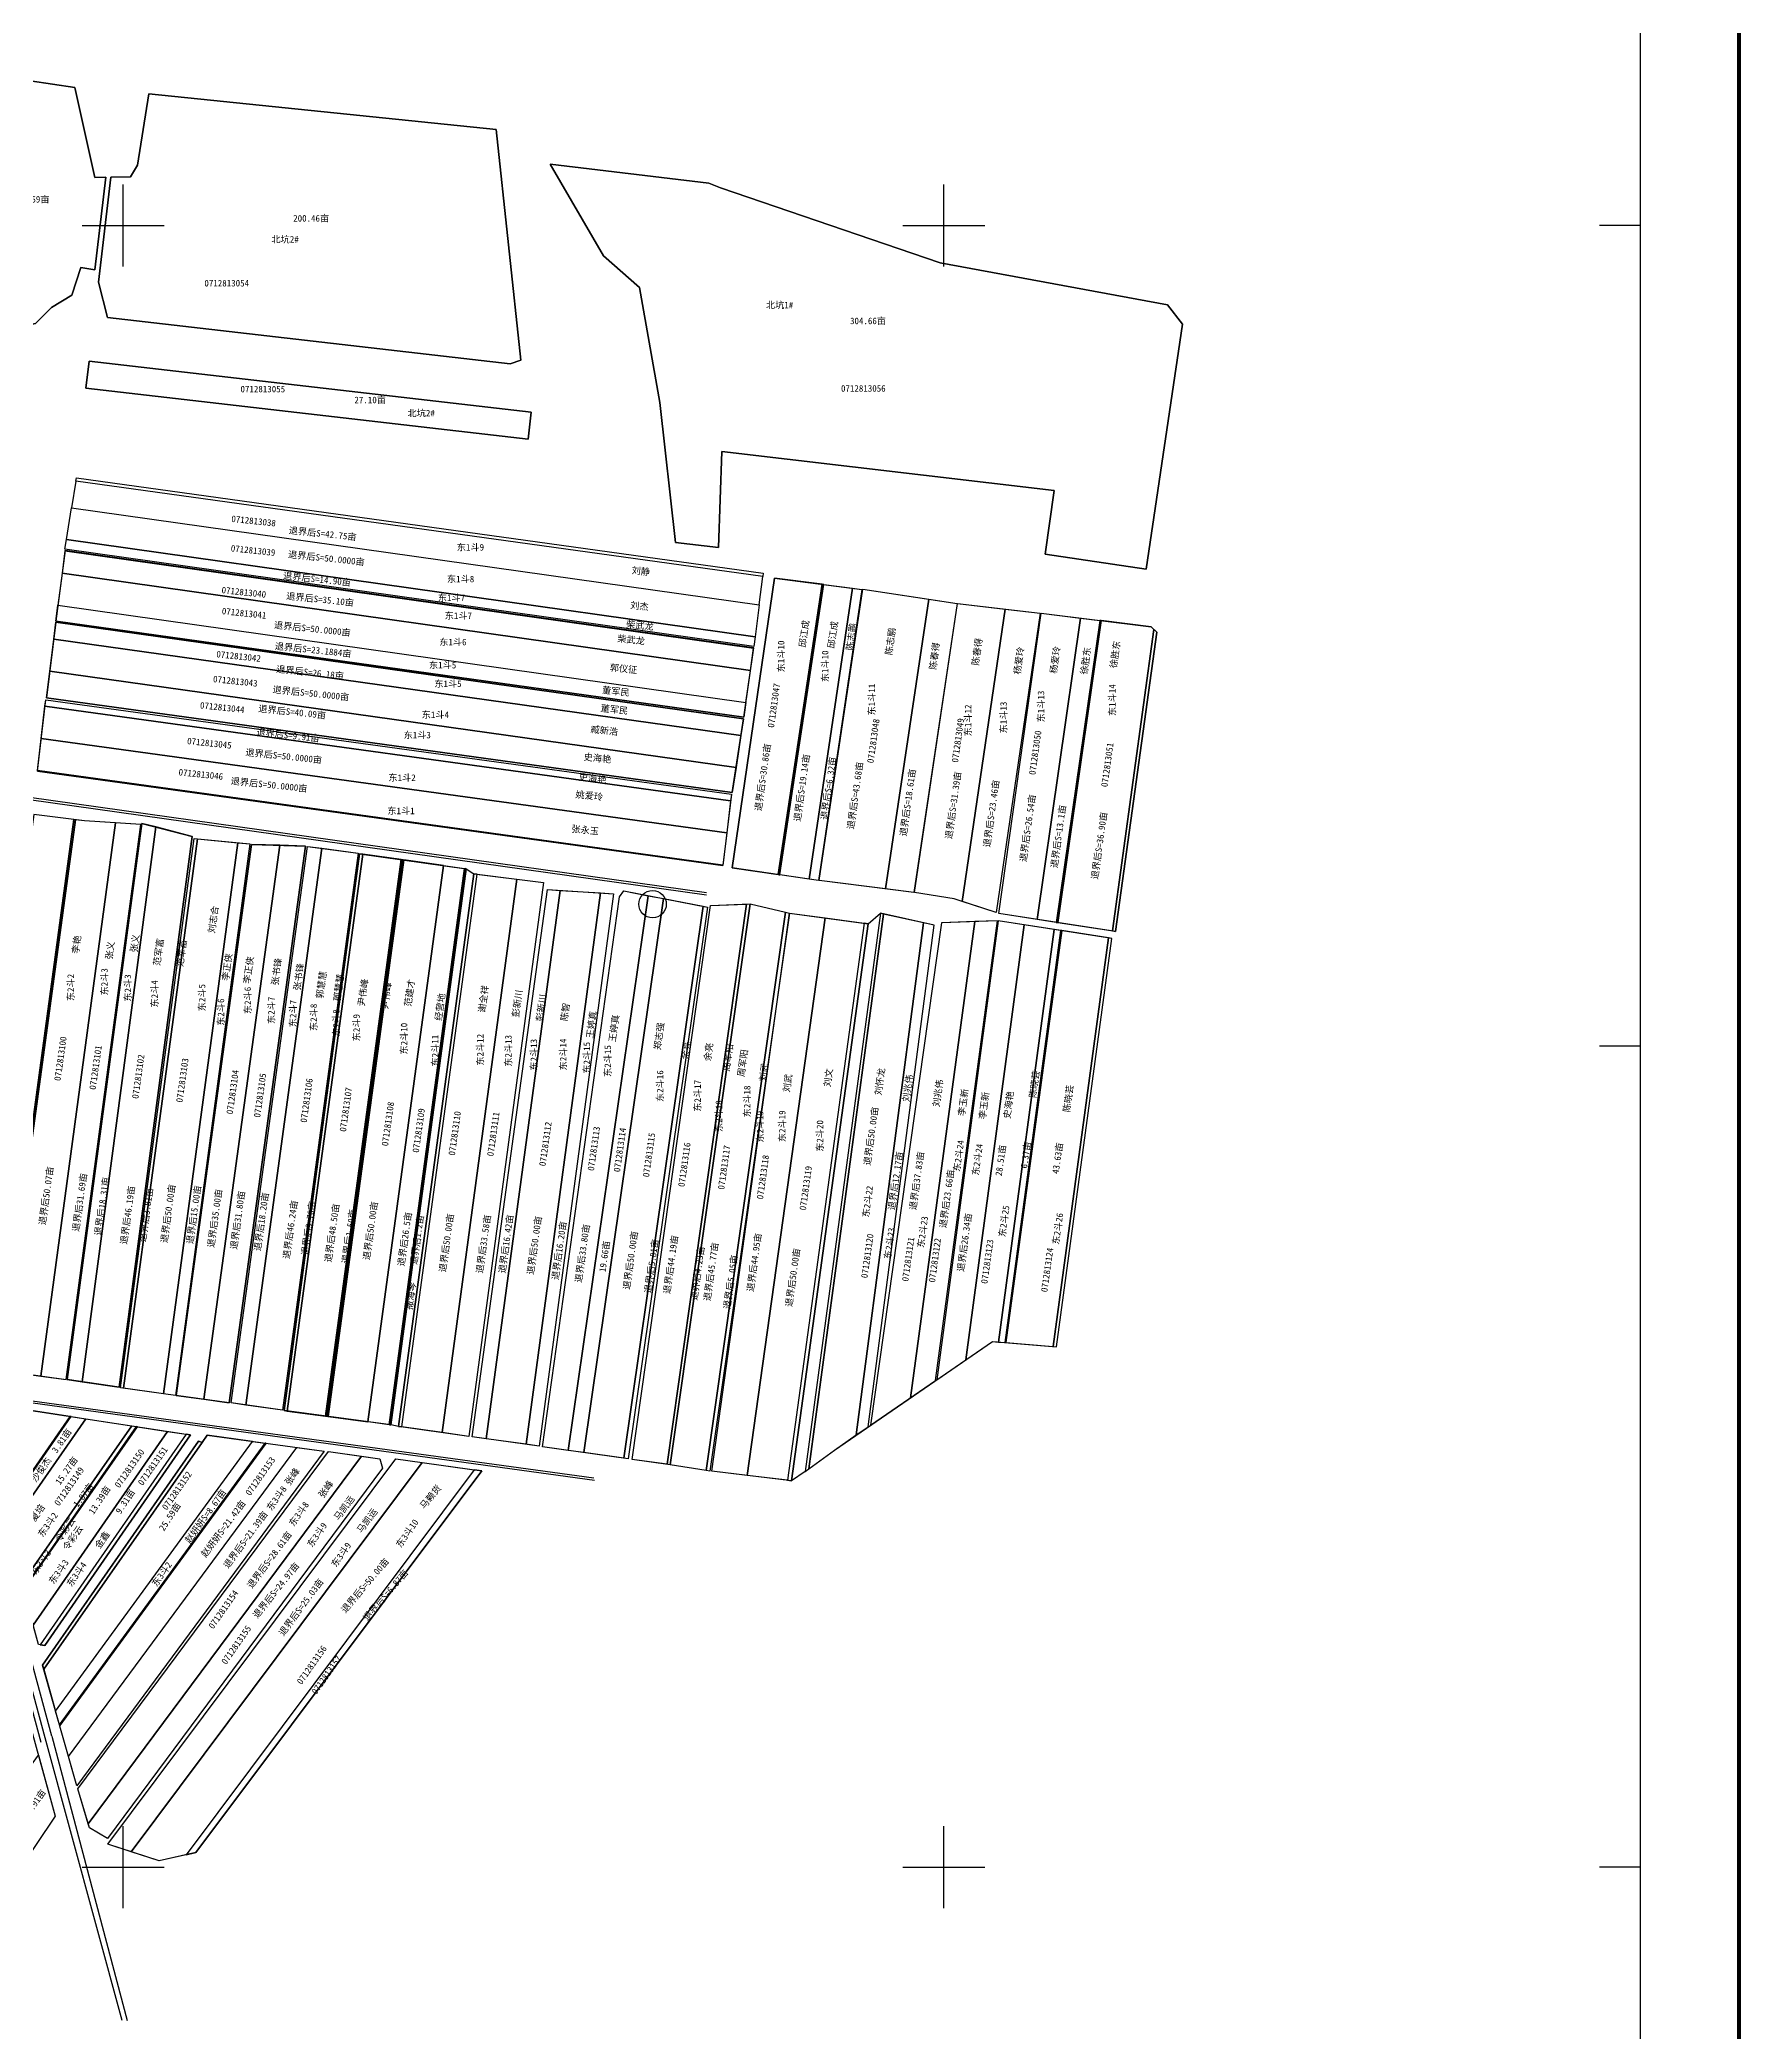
# Model space of a CAD drawing. Extents: x 543653 to 548975, y 4994564 to 5000110.
# Drawn here: x 546898 to 548972, y 4995799 to 4998226 of the extents above; entities that cross this region are included whole.
import ezdxf
from ezdxf.enums import TextEntityAlignment as Align

# ---------------------------------------------------------------- set-up
doc = ezdxf.new("R2010")
doc.units = 0
doc.header["$LTSCALE"] = 10
doc.layers.get('0').update_dxf_attribs({"linetype": 'CONTINUOUS'})
for name, color, linetype in [('2019-4-5', 7, 'CONTINUOUS'), ('2020.3.30画地', 7, 'CONTINUOUS'), ('2021', 7, 'CONTINUOUS'), ('2022年', 5, 'CONTINUOUS'), ('TK', 7, 'CONTINUOUS'), ('出水桩', 2, 'CONTINUOUS'), ('地块名称', 7, 'CONTINUOUS'), ('地物扣减', 3, 'CONTINUOUS'), ('地籍号', 1, 'CONTINUOUS'), ('测地框', 7, 'CONTINUOUS'), ('经营地', 6, 'CONTINUOUS'), ('经营地面积', 5, 'CONTINUOUS'), ('调整后', 1, 'CONTINUOUS'), ('路林渠', 7, 'CONTINUOUS'), ('身份地', 1, 'CONTINUOUS'), ('退界后面积', 1, 'CONTINUOUS'), ('长期合同', 6, 'CONTINUOUS')]:
    doc.layers.add(name, color=color, linetype=linetype)
doc.layers.add('承包户', color=7, linetype='CONTINUOUS', plot=False)
doc.styles.add('宋体', font='')
doc.styles.get('宋体').set_extended_font_data('SimSun')

msp = doc.modelspace()

# ---------------------------------------------------------------- linework, layer by layer
at = {"color": 4, "linetype": 'Continuous', "elevation": 279.7, "flags": 128}
msp.add_lwpolyline([(547768.2, 4997485.2), (546929.1, 4997603.8)], dxfattribs=at)
at = {"linetype": 'Continuous', "elevation": 278.7, "flags": 128}
msp.add_lwpolyline([(547866.6, 4996508.1), (548059.2, 4996640.2), (548137.3, 4996634)], dxfattribs=at)
at = {"layer": '2019-4-5', "color": 3, "linetype": 'Continuous', "flags": 128}
for points in [[(547706.6, 4997170.8), (547712.2, 4997169.7), (547615.5, 4996497.3), (547609.9, 4996498.1)], [(547715.8, 4997171.6), (547759.4, 4997173.3), (547662.7, 4996490.7), (547620.1, 4996496.4)]]:
    msp.add_lwpolyline(points, close=True, dxfattribs=at)
at = {"layer": '2019-4-5', "color": 2, "linetype": 'Continuous', "elevation": 278.8, "flags": 128}
for points in [[(547157.5, 4996518.5), (547173.1, 4996516.4), (546922.5, 4996173.2), (546917.7, 4996190.1)], [(546896.7, 4996136.2), (546917.1, 4996062.1), (546823.4, 4995922.6), (546814.1, 4995927.3), (546805.6, 4995915.3), (546754.5, 4995941.3)]]:
    msp.add_lwpolyline(points, close=True, dxfattribs=at)
at = {"layer": '2019-4-5', "color": 2, "linetype": 'Continuous', "const_width": 0.2, "elevation": 278.8, "flags": 128}
msp.add_lwpolyline([(547174.3, 4996516.2), (547211.8, 4996511), (546933.5, 4996134.6), (546922.9, 4996171.9)], close=True, dxfattribs=at)
at = {"layer": '2020.3.30画地', "color": 1, "linetype": 'Continuous', "flags": 128}
msp.add_lwpolyline([(547090.5, 4997252.8), (547139.6, 4997248), (547049.1, 4996576.6), (547000.3, 4996583.5)], close=True, dxfattribs=at)
at = {"layer": '2020.3.30画地', "color": 3, "linetype": 'Continuous', "flags": 128}
for points in [[(547338.7, 4997227.4), (547291.9, 4997234), (547199.8, 4996555.6), (547246.6, 4996549.3)], [(547340.6, 4997227.2), (547342.1, 4997227), (547250, 4996548.8), (547248.6, 4996549)], [(547975.3, 4997150.4), (547926.6, 4997161.1), (547835.4, 4996485.1), (547866.6, 4996508.1), (547893.3, 4996526.4)], [(547988.1, 4997147.6), (547975.3, 4997150.4), (547893.3, 4996526.4), (547907.8, 4996536.3)], [(548037.6, 4997151.9), (547997, 4997150.4), (547910.6, 4996538.3), (547959.5, 4996571.8)], [(548065.4, 4997152.9), (548037.6, 4997151.9), (547959.5, 4996571.8), (547990, 4996592.7)], [(548097.8, 4997148), (548066.2, 4997152.8), (547991.3, 4996593.6), (548026.8, 4996617.9)], [(548142.6, 4997141), (548097.8, 4997148), (548026.8, 4996617.9), (548059.2, 4996640.2), (548074.7, 4996639)], [(548134.3, 4997142.3), (548097.8, 4997148), (548026.8, 4996617.9), (548059.2, 4996640.2), (548066.4, 4996639.6)], [(548142.6, 4997141), (548134.3, 4997142.3), (548066.4, 4996639.6), (548074.7, 4996639)], [(548200.6, 4997132), (548143.6, 4997140.9), (548075.7, 4996638.9), (548133.3, 4996634.3)], [(547364.4, 4996492.7), (547427.8, 4996483.9), (547076.9, 4996015), (547044, 4996007.5), (547009.7, 4996018.7)]]:
    msp.add_lwpolyline(points, close=True, dxfattribs=at)
for points, elevation in [([(547479.6, 4997203.7), (547512.2, 4997199.5), (547421.2, 4996524.7), (547388.6, 4996529.3)], 279.2), ([(547516.9, 4997190.9), (547532.3, 4997189.9), (547442.2, 4996521.9), (547425.2, 4996524.3)], 279.3), ([(547830.9, 4996481.8), (547866.6, 4996508.1), (547907.8, 4996536.3), (547988.1, 4997147.6), (547922.7, 4997162)], 278.7), ([(547910.6, 4996538.3), (547990, 4996592.7), (548065.4, 4997152.9), (547997, 4997150.4)], 278.2), ([(547991.3, 4996593.6), (548059.2, 4996640.2), (548059.2, 4996640.2), (548137.3, 4996634), (548204.5, 4997131.4), (548066.2, 4997152.8)], 277.6)]:
    msp.add_lwpolyline(points, close=True, dxfattribs=dict(at, elevation=elevation))
for points in [[(548066.2, 4997152.8), (547991.3, 4996593.6)], [(548075.7, 4996638.9), (548143.6, 4997140.9), (548142.6, 4997141), (548074.7, 4996639)]]:
    msp.add_lwpolyline(points, dxfattribs=at)
at = {"layer": '2020.3.30画地', "color": 3, "linetype": 'Continuous', "elevation": 277.6, "flags": 128}
for points in [[(548142.6, 4997141), (548074.7, 4996639)], [(548143.6, 4997140.9), (548075.7, 4996638.9)]]:
    msp.add_lwpolyline(points, dxfattribs=at)
at = {"layer": '2021', "color": 1, "linetype": 'Continuous', "flags": 128}
for points in [[(546906.5, 4997424.6), (546910.5, 4997456.9), (547746.8, 4997339.5), (547742.2, 4997309.2)], [(546905.6, 4997422.2), (547741.1, 4997307), (547740.2, 4997299.2), (546904.7, 4997414.5)], [(546954.6, 4996546), (547010.5, 4996537.5), (546876.6, 4996345.3), (546859.1, 4996409)]]:
    msp.add_lwpolyline(points, close=True, dxfattribs=at)
at = {"layer": '2022年', "color": 4, "linetype": 'Continuous', "flags": 128}
for points in [[(546929.1, 4997603.8), (546925.6, 4997576.4), (547764.3, 4997457.8), (547768.2, 4997485.2)], [(546929, 4997605.7), (546930.9, 4997617.3), (547770.1, 4997498.7), (547768.6, 4997487.2)], [(546900.2, 4997375.2), (547735.4, 4997260), (547730.6, 4997220.7), (546895.7, 4997335.9)]]:
    msp.add_lwpolyline(points, close=True, dxfattribs=at)
at = {"layer": 'TK', "color": 7, "linetype": 'Continuous'}
for p, q in [((547000, 4997950), (547000, 4998050)), ((548000, 4997950), (548000, 4998050)), ((546950, 4998000), (547050, 4998000)), ((547950, 4998000), (548050, 4998000)), ((548849, 4998000), (548799, 4998000)), ((548849, 4997000), (548799, 4997000)), ((547000, 4995950), (547000, 4996050)), ((548000, 4995950), (548000, 4996050)), ((546950, 4996000), (547050, 4996000)), ((547950, 4996000), (548050, 4996000)), ((548849, 4996000), (548799, 4996000))]:
    msp.add_line(p, q, dxfattribs=at)
at = {"layer": 'TK', "color": 7, "linetype": 'Continuous', "const_width": 5, "flags": 128}
msp.add_lwpolyline([(543729, 4994747), (548969, 4994747), (548969, 4999987), (543729, 4999987)], close=True, dxfattribs=at)
at = {"layer": 'TK', "color": 7, "linetype": 'Continuous', "flags": 128}
msp.add_lwpolyline([(543849, 4994867), (548849, 4994867), (548849, 4999867), (543849, 4999867)], close=True, dxfattribs=at)
at = {"layer": '出水桩', "color": 2, "linetype": 'Continuous', "flags": 128}
for points in [[(546929.2, 4997604), (546929.1, 4997603.8), (547768.2, 4997485.2), (547768.3, 4997485.4)], [(547852.6, 4997562.8), (547851.6, 4997562.9), (547798.2, 4997209.1), (547799.2, 4997208.9)], [(547853.6, 4997562.7), (547852.6, 4997562.8), (547799.2, 4997208.9), (547800.2, 4997208.8)], [(548190.8, 4997518.7), (548189.9, 4997518.8), (548137, 4997151), (548138, 4997150.9)], [(548191.8, 4997518.6), (548190.8, 4997518.7), (548138, 4997150.9), (548139, 4997150.7)], [(546895.7, 4997335.9), (546895.6, 4997335.4), (547730.6, 4997220.2), (547730.6, 4997220.7)], [(546942, 4997276.1), (546940.1, 4997276.3), (546848.7, 4996605.4), (546850.7, 4996605.1)], [(547339.7, 4997227.3), (547338.7, 4997227.4), (547246.6, 4996549.3), (547247.6, 4996549.2)], [(547340.6, 4997227.2), (547339.7, 4997227.3), (547247.6, 4996549.2), (547248.6, 4996549)], [(546936, 4996548.9), (546935.5, 4996549), (546853.2, 4996430.3), (546853.4, 4996429.7)], [(546936.6, 4996548.8), (546936, 4996548.9), (546853.4, 4996429.7), (546853.6, 4996429)], [(547016.9, 4996536.5), (547016.3, 4996536.6), (546878.4, 4996338.7), (546878.5, 4996338.1)], [(547017.4, 4996536.4), (547016.9, 4996536.5), (546878.5, 4996338.1), (546878.7, 4996337.5)], [(547173.7, 4996516.3), (547173.1, 4996516.4), (546922.5, 4996173.2), (546922.7, 4996172.6)], [(547174.2, 4996516.2), (547173.7, 4996516.3), (546922.7, 4996172.6), (546922.9, 4996171.9)]]:
    msp.add_lwpolyline(points, close=True, dxfattribs=at)
for points in [[(547852.6, 4997562.8), (547799.2, 4997208.9)], [(548190.8, 4997518.7), (548138, 4997150.9)], [(546853.2, 4996430.3), (546935.5, 4996549)], [(546853.4, 4996429.7), (546936, 4996548.9)], [(546853.6, 4996429), (546936.6, 4996548.8)]]:
    msp.add_lwpolyline(points, dxfattribs=at)
for points, elevation in [([(546940.1, 4997276.3), (546848.7, 4996605.4)], 279.1), ([(546942, 4997276), (546850.7, 4996605.1)], 279.1), ([(547338.7, 4997227.4), (547246.6, 4996549.3)], 279.2), ([(547339.7, 4997227.3), (547247.6, 4996549.2)], 279.2), ([(547340.6, 4997227.2), (547248.6, 4996549)], 279.2), ([(546878.4, 4996338.7), (547016.3, 4996536.6)], 278.8), ([(546878.5, 4996338.1), (547016.9, 4996536.5)], 278.8), ([(546878.7, 4996337.5), (547017.4, 4996536.4)], 278.8), ([(546922.5, 4996173.2), (547173.1, 4996516.4)], 278.8), ([(546922.7, 4996172.6), (547173.7, 4996516.3)], 278.8), ([(546922.9, 4996171.9), (547174.2, 4996516.2)], 278.8)]:
    msp.add_lwpolyline(points, dxfattribs=dict(at, elevation=elevation))
at = {"layer": '地物扣减', "color": 3, "linetype": 'Continuous', "elevation": 279.7, "flags": 128}
msp.add_lwpolyline([(546943.1, 4997692.5), (547780, 4997576.5), (547779.4, 4997572.3), (546942.5, 4997688.4)], close=True, dxfattribs=at)
at = {"layer": '地物扣减', "color": 3, "linetype": 'Continuous', "flags": 128}
for points in [[(548259.5, 4997504.7), (548255.9, 4997508), (548205.4, 4997140.6), (548209.3, 4997140)], [(547418.1, 4997216.4), (547417.1, 4997216.5), (547325, 4996538.7), (547326, 4996538.6)], [(547431.4, 4997209.8), (547427.5, 4997210.3), (547335.6, 4996536.8), (547339.6, 4996536.2)], [(547835.4, 4996485.1), (547926.6, 4997161.1), (547922.7, 4997162), (547830.9, 4996481.8)], [(547907.8, 4997149.3), (547902.8, 4997150), (547809.5, 4996471.3), (547814.4, 4996470.7)], [(547082.1, 4996526.5), (547076.7, 4996527.3), (546899, 4996270.7), (546904.5, 4996270)], [(547157.5, 4996518.5), (547102.5, 4996526), (547096.4, 4996517.2), (547096.3, 4996517.2), (546903.3, 4996241.1), (546917.7, 4996190.1)], [(547096.3, 4996517.2), (547091.8, 4996518.9), (546901.9, 4996246.1), (546903.3, 4996241.1)]]:
    msp.add_lwpolyline(points, close=True, dxfattribs=at)
msp.add_lwpolyline([(548137.3, 4996634), (548204.5, 4997131.4), (548200.6, 4997132), (548133.3, 4996634.3)], dxfattribs=at)
at = {"layer": '测地框', "color": 7, "linetype": 'Continuous', "flags": 128}
for points, elevation in [([(546859.5, 4998180.5), (546941, 4998168.1), (546965.5, 4998058.6), (546978.9, 4998058.9), (546965.6, 4997946.2), (546948.3, 4997948.9), (546937.6, 4997915.2), (546912.5, 4997900), (546893, 4997880.5), (546883.3, 4997878.8), (546680.5, 4997909), (546715.3, 4998037.7), (546723.2, 4998048.7), (546806.8, 4998092.7), (546842, 4998129.8)], 281), ([(546985, 4998059), (547009, 4998059.5), (547017.4, 4998073.5), (547031.3, 4998160.4), (547454.7, 4998117), (547484.7, 4997836.1), (547471.4, 4997831.4), (546980.8, 4997887.9), (546969.9, 4997931)], 279.8), ([(547520.2, 4998074.9), (547713.7, 4998051.7), (547727.8, 4998046), (547995.6, 4997954.4), (548272.4, 4997903.5), (548290.7, 4997879.7), (548246.4, 4997581.4), (548123.3, 4997599.7), (548134.6, 4997677.1), (547729.5, 4997724.8), (547725.6, 4997607.6), (547672.9, 4997614), (547653.9, 4997784.4), (547629.1, 4997924.4), (547585.3, 4997963.1)], 280.3), ([(546958.5, 4997834.8), (547497.3, 4997772.8), (547493.3, 4997739.7), (546954.6, 4997801.7)], 279.8), ([(546917.9, 4997518.1), (547756.2, 4997401), (547768.3, 4997485.4), (546929.2, 4997604)], 279.7), ([(547793.6, 4997570.5), (547900.2, 4997556.6), (547847.4, 4997201.9), (547742.1, 4997217.3)], 279.5), ([(547901.4, 4997556.8), (548016.2, 4997539.5), (547963.5, 4997187.3), (547848.1, 4997202.1)], 279.6), ([(548016.8, 4997539.3), (548117.4, 4997527.7), (548063.6, 4997163.2), (548012.6, 4997179.5), (547964.3, 4997187.4)], 279.8), ([(548118.7, 4997527.6), (548252.5, 4997511.2), (548259.5, 4997504.7), (548209.3, 4997140), (548066.9, 4997161.7)], 279.9), ([(546906.5, 4997424.6), (547742.2, 4997309.2), (547755.9, 4997398.9), (546917.9, 4997516.6)], 279.5), ([(546895.6, 4997335.4), (546905.6, 4997422.2), (547741.1, 4997307), (547730.6, 4997220.2)], 279.4), ([(546800, 4996612.1), (546930.5, 4996594), (547021.7, 4997270.4), (546952.9, 4997274.7), (546891.2, 4997282.5)], 279.1), ([(547022.9, 4997271.6), (547084, 4997255.8), (546995, 4996584.6), (546931.9, 4996594)], 279.4), ([(547086.5, 4997253.2), (547154.3, 4997246.6), (547063.8, 4996574.5), (546996.8, 4996584)], 279.4), ([(547156.2, 4997246), (547222, 4997243.8), (547129.2, 4996565.7), (547064.5, 4996574.6)], 279.3), ([(547224.7, 4997243.6), (547286.5, 4997235.4), (547194, 4996556.5), (547131.6, 4996565.5)], 279.2), ([(547288.1, 4997234.5), (547418.1, 4997216.4), (547326, 4996538.6), (547196.3, 4996556.1)], 279.2), ([(547427.5, 4997210.3), (547512.2, 4997199.5), (547421.2, 4996524.7), (547335.6, 4996536.8)], 279.2), ([(547516.9, 4997190.9), (547597.6, 4997185.9), (547506.8, 4996512.9), (547425.2, 4996524.3)], 279.3), ([(547604.6, 4997182), (547609.9, 4997189.2), (547712.2, 4997169.7), (547615.5, 4996497.3), (547511.1, 4996512)], 279.2), ([(547715.8, 4997171.6), (547763.9, 4997173.5), (547666.4, 4996490.2), (547620.1, 4996496.4)], 279), ([(547807.2, 4997163.4), (547812.1, 4997162.3), (547714.9, 4996482.3), (547710.2, 4996483.1)], 279.2), ([(547812.1, 4997162.3), (547907.8, 4997149.3), (547814.4, 4996470.7), (547717.1, 4996482.2)], 279.2), ([(546837, 4996564), (547082.1, 4996526.5), (546904.5, 4996270), (546897, 4996271), (546821.6, 4996545.5)], 278.7), ([(547091.8, 4996518.9), (547096.4, 4996517.2), (547102.5, 4996526), (547244.8, 4996506.5), (546943.5, 4996099), (546901.9, 4996246.1)], 278.8), ([(547250.3, 4996506.4), (547312.9, 4996497.5), (547316.1, 4996485.9), (546981, 4996034.8), (546959, 4996047.8), (546944.8, 4996095.2)], 278.9), ([(547332.4, 4996497.2), (547436.9, 4996482.6), (547088.5, 4996017.6), (547044, 4996007.5), (546981.2, 4996027.9)], 278.9), ([(546874.2, 4996218.4), (546917.1, 4996062.1), (546823.4, 4995922.6), (546814.1, 4995927.3), (546805.6, 4995915.3), (546732.2, 4995952.6), (546748, 4995977.3), (546727.4, 4995975.6), (546713.4, 4995988.9)], 278.7)]:
    msp.add_lwpolyline(points, close=True, dxfattribs=dict(at, elevation=elevation))
at = {"layer": '测地框', "color": 1, "linetype": 'Continuous', "flags": 128}
msp.add_lwpolyline([(548205.4, 4997140.6), (548255.9, 4997508), (548254.2, 4997509.6), (548252.5, 4997511.2), (548191.8, 4997518.6), (548139, 4997150.7), (548203.4, 4997140.9)], close=True, dxfattribs=at)
at = {"layer": '测地框', "color": 7, "linetype": 'Continuous', "elevation": 278.8, "flags": 128}
msp.add_lwpolyline([(546901.9, 4996246.1), (547091.8, 4996518.9)], dxfattribs=at)
at = {"layer": '测地框', "color": 7, "linetype": 'Continuous'}
msp.add_circle((547645.1, 4997173.1), 16.7, dxfattribs=at)
at = {"layer": '经营地', "color": 5, "linetype": 'Continuous', "elevation": 280.2, "flags": 128}
msp.add_lwpolyline([(546856.5, 4997304.6), (547710.6, 4997184.7)], dxfattribs=at)
at = {"layer": '经营地', "color": 1, "linetype": 'Continuous', "flags": 128}
msp.add_lwpolyline([(547390.2, 4997220.2), (547415.8, 4997216.7), (547324, 4996538.9), (547298.4, 4996542.3)], close=True, dxfattribs=at)
at = {"layer": '经营地', "color": 6, "linetype": 'Continuous', "flags": 128}
msp.add_lwpolyline([(547325, 4996538.7), (547324, 4996538.9), (547415.8, 4997216.7), (547417.1, 4997216.5)], close=True, dxfattribs=at)
at = {"layer": '经营地', "color": 5, "linetype": 'Continuous', "flags": 128}
for points in [[(547639.6, 4997183.5), (547658.4, 4997179.9), (547561.4, 4996504.9), (547542.4, 4996507.6)], [(547436.9, 4996482.6), (547427.8, 4996483.9), (547076.9, 4996015), (547088.5, 4996017.6)]]:
    msp.add_lwpolyline(points, close=True, dxfattribs=at)
at = {"layer": '调整后', "color": 4, "linetype": 'Continuous', "elevation": 279.2, "flags": 128}
msp.add_lwpolyline([(547325, 4996538.7), (547417.1, 4997216.5)], dxfattribs=at)
at = {"layer": '路林渠', "color": 4, "linetype": 'Continuous', "flags": 128}
for points, elevation in [([(546856.9, 4997307.4), (547710.9, 4997187.5)], 280.1), ([(546797.1, 4996580.8), (547573.4, 4996474.1)], 280), ([(546798.1, 4996578.1), (547574.3, 4996471.4)], 279.9)]:
    msp.add_lwpolyline(points, dxfattribs=dict(at, elevation=elevation))
at = {"layer": '路林渠', "linetype": 'Continuous', "elevation": 279.2, "flags": 128}
for points in [[(547418.1, 4997216.4), (547427.5, 4997210.3), (547335.6, 4996536.8), (547326, 4996538.6)], [(547907.8, 4997149.3), (547922.7, 4997162), (547830.9, 4996481.8), (547814.4, 4996470.7)]]:
    msp.add_lwpolyline(points, close=True, dxfattribs=at)
at = {"layer": '路林渠', "color": 3, "linetype": 'Continuous', "elevation": 278.6, "flags": 128}
msp.add_lwpolyline([(546900.2, 4996151.6), (546797.9, 4996529.5)], dxfattribs=at)
at = {"layer": '路林渠', "color": 5, "linetype": 'Continuous', "flags": 128}
for points, elevation in [([(546905.1, 4996157.3), (546802.7, 4996535.1)], 279.3), ([(546912.9, 4996159.3), (546810.6, 4996537.1)], 279.3), ([(546998.6, 4995813.2), (546905.1, 4996157.3)], 279.5), ([(546912.9, 4996159.3), (547004.8, 4995813.2)], 279.3)]:
    msp.add_lwpolyline(points, dxfattribs=dict(at, elevation=elevation))
at = {"layer": '身份地', "color": 1, "linetype": 'Continuous', "flags": 128}
for points in [[(546942.5, 4997688.4), (546937.2, 4997656.2), (547775, 4997537.7), (547779.4, 4997572.3)], [(546937.2, 4997656.2), (547775, 4997537.7), (547770.1, 4997498.7), (546930.9, 4997617.3)], [(546925.6, 4997576.4), (546920.5, 4997537.4), (547758.8, 4997418.9), (547764.3, 4997457.8)], [(547851.6, 4997562.9), (547793.6, 4997570.5), (547742.1, 4997217.3), (547798.2, 4997209.1)], [(547853.6, 4997562.7), (547888.5, 4997558.1), (547835.8, 4997203.6), (547800.2, 4997208.8)], [(547888.5, 4997558.1), (547900.2, 4997556.6), (547847.4, 4997201.9), (547835.8, 4997203.6)], [(547848.1, 4997202.1), (547901.4, 4997556.8), (547981.8, 4997544.7), (547929, 4997191.8)], [(546920.5, 4997537.4), (547758.8, 4997418.9), (547756.2, 4997401), (546917.9, 4997518.1)], [(547929, 4997191.8), (547981.8, 4997544.7), (548016.2, 4997539.5), (547963.5, 4997187.3)], [(548016.8, 4997539.3), (548074.7, 4997532.6), (548022.2, 4997176.4), (548012.6, 4997179.5), (547964.3, 4997187.4)], [(548074.7, 4997532.6), (548117.4, 4997527.7), (548063.6, 4997163.2), (548022.2, 4997176.4)], [(548118.7, 4997527.6), (548166.5, 4997521.7), (548113.8, 4997154.6), (548066.9, 4997161.7)], [(548166.5, 4997521.7), (548189.9, 4997518.8), (548137, 4997151), (548113.8, 4997154.6)], [(546915.4, 4997496.1), (546917.9, 4997516.6), (547755.9, 4997398.9), (547752.8, 4997378.5)], [(546910.5, 4997456.9), (546915.4, 4997496.1), (547752.8, 4997378.5), (547746.8, 4997339.5)], [(546904.7, 4997414.5), (547740.2, 4997299.2), (547735.4, 4997260), (546900.2, 4997375.2)], [(546940.1, 4997276.3), (546891.2, 4997282.5), (546800, 4996612.1), (546848.7, 4996605.4)], [(546990.7, 4997272.3), (546952.9, 4997274.7), (546942, 4997276.1), (546850.7, 4996605.1), (546899.8, 4996598.2)], [(547021.7, 4997270.4), (546990.7, 4997272.3), (546899.8, 4996598.2), (546930.5, 4996594)], [(547039.8, 4997267.2), (547022.9, 4997271.6), (546931.9, 4996594), (546950.2, 4996591.3)], [(547084, 4997255.8), (547039.8, 4997267.2), (546950.2, 4996591.3), (546995, 4996584.6)], [(547086.5, 4997253.2), (547090.5, 4997252.8), (547000.3, 4996583.5), (546996.8, 4996584)], [(547139.6, 4997248), (547154.3, 4997246.6), (547063.8, 4996574.5), (547049.1, 4996576.6)], [(547190.8, 4997244.9), (547156.2, 4997246), (547064.5, 4996574.6), (547098.4, 4996569.9)], [(547222, 4997243.8), (547190.8, 4997244.9), (547098.4, 4996569.9), (547129.2, 4996565.7)], [(547224.7, 4997243.6), (547241.9, 4997241.3), (547149.5, 4996562.9), (547131.6, 4996565.5)], [(547241.9, 4997241.3), (547286.5, 4997235.4), (547194, 4996556.5), (547149.5, 4996562.9)], [(547291.9, 4997234), (547288.1, 4997234.5), (547196.3, 4996556.1), (547199.8, 4996555.6)], [(547342.1, 4997227), (547390.3, 4997220.2), (547298.3, 4996542.3), (547250, 4996548.8)], [(547250, 4996548.8), (547298.3, 4996542.3), (547390.3, 4997220.2), (547342.1, 4997227)], [(547658.4, 4997179.9), (547706.6, 4997170.8), (547609.9, 4996498.1), (547561.4, 4996504.9)], [(547759.4, 4997173.3), (547763.9, 4997173.5), (547666.4, 4996490.2), (547662.7, 4996490.7)], [(547763.9, 4997173.5), (547807.2, 4997163.4), (547710.2, 4996483.1), (547666.4, 4996490.2)], [(547710.2, 4996483.1), (547807.2, 4997163.4), (547812.1, 4997162.3), (547714.9, 4996482.3)], [(547812.1, 4997162.3), (547855.4, 4997156.4), (547760.4, 4996477), (547717.1, 4996482.2)], [(547855.4, 4997156.4), (547902.8, 4997150), (547809.5, 4996471.3), (547760.4, 4996477)], [(546935.5, 4996549), (546837, 4996564), (546821.6, 4996545.5), (546853.2, 4996430.3)], [(546936.6, 4996548.8), (546954.6, 4996546), (546859.1, 4996409), (546853.6, 4996429)], [(547010.5, 4996537.5), (547016.3, 4996536.6), (546878.4, 4996338.7), (546876.6, 4996345.3)], [(547017.4, 4996536.4), (547054, 4996530.8), (546890.5, 4996294.6), (546878.7, 4996337.5)], [(547054, 4996530.8), (547076.7, 4996527.3), (546899, 4996270.7), (546897, 4996271), (546890.5, 4996294.6)], [(547157.5, 4996518.5), (547102.5, 4996526), (547096.4, 4996517.2), (547096.3, 4996517.2), (546903.3, 4996241.1), (546917.7, 4996190.1)], [(547332.4, 4996497.2), (547364.4, 4996492.7), (547009.7, 4996018.7), (546981.2, 4996027.9)]]:
    msp.add_lwpolyline(points, close=True, dxfattribs=at)
for points, elevation in [([(547431.4, 4997209.8), (547479.6, 4997203.7), (547388.6, 4996529.3), (547339.6, 4996536.2)], 279.2), ([(547532.3, 4997189.9), (547581.7, 4997186.9), (547491, 4996515.1), (547442.2, 4996521.9)], 279.3), ([(547581.7, 4997186.9), (547597.6, 4997185.9), (547506.8, 4996512.9), (547491, 4996515.1)], 279.3), ([(547604.6, 4997182), (547609.9, 4997189.2), (547639.6, 4997183.5), (547542.4, 4996507.6), (547511.1, 4996512)], 279.2), ([(547211.8, 4996511), (547244.8, 4996506.5), (546943.5, 4996099), (546933.5, 4996134.6)], 278.8), ([(547250.3, 4996506.4), (547290.5, 4996500.7), (546957.5, 4996052.6), (546944.8, 4996095.2)], 278.9), ([(547290.5, 4996500.7), (547312.9, 4996497.5), (547316.1, 4996485.9), (546981, 4996034.8), (546959, 4996047.8), (546957.5, 4996052.6)], 278.9)]:
    msp.add_lwpolyline(points, close=True, dxfattribs=dict(at, elevation=elevation))
at = {"layer": '长期合同', "color": 6, "linetype": 'Continuous', "flags": 128}
for points in [[(546978.9, 4998058.9), (546965.5, 4998058.6), (546941, 4998168.1), (546859.5, 4998180.5), (546842, 4998129.8), (546806.8, 4998092.7), (546723.2, 4998048.7), (546715.3, 4998037.7), (546680.5, 4997909), (546883.3, 4997878.8), (546893, 4997880.5), (546912.5, 4997900), (546937.6, 4997915.2), (546948.3, 4997948.9), (546965.6, 4997946.2)], [(547454.7, 4998117), (547031.3, 4998160.4), (547017.4, 4998073.5), (547009, 4998059.5), (546985, 4998059), (546969.9, 4997931), (546980.8, 4997887.9), (547471.4, 4997831.4), (547484.7, 4997836.1)], [(548272.4, 4997903.5), (547995.6, 4997954.4), (547727.8, 4998046), (547713.7, 4998051.7), (547520.2, 4998074.9), (547585.3, 4997963.1), (547629.1, 4997924.4), (547653.9, 4997784.4), (547672.9, 4997614), (547725.6, 4997607.6), (547729.5, 4997724.8), (548134.6, 4997677.1), (548123.3, 4997599.7), (548246.4, 4997581.4), (548290.7, 4997879.7)], [(546958.5, 4997834.8), (546954.6, 4997801.7), (547493.3, 4997739.7), (547497.3, 4997772.8)]]:
    msp.add_lwpolyline(points, close=True, dxfattribs=at)

# ---------------------------------------------------------------- texts
at = {"layer": '2019-4-5', "color": 3, "linetype": 'Continuous', "style": '宋体'}
msp.add_text('东2斗5', height=8, rotation=90, dxfattribs=at).set_placement((547100.1, 4997042.6, 278.8))
for s, p in [('余亮', (547685.7, 4996995)), ('余亮', (547712.9, 4996993.1)), ('退界后50.00亩', (547054.4, 4996796.2)), ('退界后44.19亩', (547667, 4996734.1)), ('退界后5.81亩', (547643.5, 4996732.2))]:
    msp.add_text(s, height=8, rotation=82, dxfattribs=at).set_placement(p, align=Align.MIDDLE)
at = {"layer": '2019-4-5', "color": 2, "linetype": 'Continuous', "style": '宋体'}
for s, rotation, p in [('赵妍妍S=8.67亩', 54.5627, (547100.1, 4996427.7)), ('赵妍妍S=21.42亩', 53.4156, (547121.8, 4996412.4)), ('赵妍妍19.91亩', 55, (546882.2, 4996064))]:
    msp.add_text(s, height=8, rotation=rotation, dxfattribs=at).set_placement(p, align=Align.MIDDLE)
at = {"layer": '2020.3.30画地', "color": 1, "linetype": 'Continuous', "style": '宋体'}
msp.add_text('刘志合', height=8, rotation=82, dxfattribs=at).set_placement((547109.5, 4997154.4), align=Align.MIDDLE)
at = {"layer": '2020.3.30画地', "color": 3, "linetype": 'Continuous', "style": '宋体'}
for s, rotation, p in [('尹伟峰', 82, (547292, 4997065.5)), ('尹伟峰', 82, (547320.4, 4997061.6)), ('谢全祥', 82, (547438.7, 4997057.7)), ('彭新川', 82, (547480, 4997052.1)), ('彭新川', 82, (547509.2, 4997046.9)), ('刘怀龙', 82, (547921.8, 4996957)), ('刘兆伟', 82, (547955.7, 4996949)), ('陈晓芸', 82, (548110.1, 4996953.9)), ('刘兆伟', 82, (547992.6, 4996942.9)), ('李玉新', 82, (548023.3, 4996931.8)), ('李玉新', 82, (548048.6, 4996927.9)), ('史海艳', 82, (548078.5, 4996928.6)), ('陈晓芸', 82, (548151.4, 4996936.4)), ('退界后50.00亩', 82, (547911.1, 4996890.6)), ('退界后12.17亩', 82, (547940.9, 4996836.1)), ('退界后37.83亩', 82, (547966.8, 4996836.2)), ('6.37亩', 82, (548099.4, 4996867.7)), ('43.63亩', 82, (548138.3, 4996863.7)), ('退界后23.66亩', 82, (548003.4, 4996814.3)), ('退界后48.50亩', 82, (547254.3, 4996772.6)), ('退界后26.34亩', 82, (548025, 4996761.1)), ('0712813120', 82, (547906.8, 4996744.6)), ('0712813121', 82, (547956.5, 4996740.5)), ('0712813122', 82, (547989, 4996739.3)), ('0712813123', 82, (548052.9, 4996737.7)), ('0712813124', 82, (548125.9, 4996727.5)), ('马赖货', 50.5793, (547374.2, 4996451.2)), ('退界后S=50.00亩', 49.6329, (547294.5, 4996343.3))]:
    msp.add_text(s, height=8, rotation=rotation, dxfattribs=at).set_placement(p, align=Align.MIDDLE)
for s, p in [('东2斗24', (548019.4, 4996846.6, 278.8)), ('东2斗24', (548042.3, 4996842.2, 278.8)), ('东2斗22', (547908.5, 4996791, 278.8)), ('东2斗25', (548074.6, 4996767.1, 278.8)), ('东2斗26', (548140.1, 4996757.9, 278.8)), ('东2斗23', (547935.1, 4996740.1, 278.8)), ('东2斗23', (547975.5, 4996754, 278.8))]:
    msp.add_text(s, height=8, rotation=82, dxfattribs=at).set_placement(p)
at = {"layer": '2021', "color": 1, "linetype": 'Continuous', "style": '宋体'}
for s, rotation, p in [('史海艳', 354, (547578, 4997351.4)), ('史海艳', 354, (547572.1, 4997326.7)), ('夏培', 55, (546895.3, 4996431.7))]:
    msp.add_text(s, height=8, rotation=rotation, dxfattribs=at).set_placement(p, align=Align.MIDDLE)
msp.add_text('15.27亩', height=8, rotation=54.7019, dxfattribs=at).set_placement((546923.2, 4996465))
at = {"layer": '2022年', "color": 4, "linetype": 'Continuous', "style": '宋体'}
for s, p in [('柴武龙', (547619, 4997495.5)), ('柴武龙', (547629.8, 4997513.1)), ('张永玉', (547563, 4997263.7))]:
    msp.add_text(s, height=8, rotation=354, dxfattribs=at).set_placement(p, align=Align.MIDDLE)
at = {"layer": '地块名称', "color": 1, "linetype": 'Continuous', "style": '宋体'}
for s, p in [('北坑2#', (547180.7, 4997979.2, 279.7)), ('北坑1#', (547783.2, 4997899.1, 279.7)), ('北坑2#', (547346.5, 4997767.4, 279.7)), ('东1斗9', (547406.5, 4997604, 278.8)), ('东1斗8', (547394.5, 4997565.3, 278.8)), ('东1斗7', (547383.4, 4997542.5, 278.8)), ('东1斗7', (547391.8, 4997520.7, 278.8)), ('东1斗6', (547385.1, 4997488.5, 278.8)), ('东1斗5', (547372.6, 4997460.4, 278.8)), ('东1斗5', (547379.1, 4997437.7, 278.8)), ('东1斗4', (547363.8, 4997400, 278.8)), ('东1斗3', (547341.7, 4997375.2, 278.8)), ('东1斗2', (547323.2, 4997323.3, 278.8)), ('东1斗1', (547321.9, 4997282.8, 278.8))]:
    msp.add_text(s, height=8, dxfattribs=at).set_placement(p)
for s, rotation, p in [('东1斗10', 90, (547805.7, 4997455.6, 278.8)), ('东1斗10', 90, (547859.3, 4997443.6, 278.8)), ('东1斗11', 90, (547916.1, 4997403, 278.8)), ('东1斗13', 90, (548122.3, 4997394.6, 278.8)), ('东1斗14', 90, (548209.2, 4997402.4, 278.8)), ('东1斗12', 90, (548033.4, 4997377.7, 278.8)), ('东1斗13', 90, (548076.7, 4997381.2, 278.8)), ('东2斗2', 90, (546940, 4997055, 278.8)), ('东2斗3', 90, (546981.2, 4997061.9, 278.8)), ('东2斗3', 90, (547009.6, 4997054.4, 278.8)), ('东2斗4', 90, (547042.3, 4997047.2, 278.8)), ('东2斗6', 90, (547155.8, 4997039.2, 278.8)), ('东2斗7', 90, (547184.5, 4997027.2, 278.8)), ('东2斗6', 90, (547123.1, 4997024.9, 278.8)), ('东2斗7', 90, (547210.9, 4997023.2, 278.8)), ('东2斗8', 90, (547236.1, 4997018.6, 278.8)), ('东2斗8', 90, (547263.6, 4997011.7, 278.8)), ('东2斗9', 90, (547288.3, 4997006, 278.8)), ('东2斗10', 90, (547346.2, 4996989.9, 278.8)), ('东2斗11', 90, (547384.1, 4996975.3, 278.8)), ('东2斗12', 90, (547439.1, 4996976.4, 278.8)), ('东2斗13', 90, (547473.3, 4996975.1, 278.8)), ('东2斗13', 90, (547504.3, 4996970.3, 278.8)), ('东2斗14', 90, (547540.2, 4996970.6, 278.8)), ('东2斗15', 90, (547568.9, 4996966.6, 278.8)), ('东2斗15', 90, (547594.4, 4996962.7, 278.8)), ('东2斗16', 90, (547658.2, 4996932.1, 278.8)), ('东2斗17', 90, (547703.9, 4996920.3, 278.8)), ('东2斗18', 90, (547764.3, 4996913.4, 278.8)), ('东2斗18', 90, (547729.9, 4996895.5, 278.8)), ('东2斗19', 90, (547780.1, 4996882.6, 278.8)), ('东2斗19', 90, (547807, 4996883.2, 278.8)), ('东2斗20', 90, (547853, 4996871.4, 278.8)), ('东3斗8', 55, (547180.7, 4996433.4, 279)), ('东3斗2', 55, (546901.9, 4996401.2, 279)), ('东3斗8', 55, (547207.8, 4996414.3, 279)), ('东3斗9', 55, (547230, 4996388.8, 279)), ('东3斗10', 55, (547338.2, 4996388.4, 279)), ('东3斗3', 55, (546893.7, 4996355.6, 279)), ('东3斗9', 55, (547259.4, 4996364.6, 279)), ('东3斗3', 55, (546915.2, 4996343.9, 279)), ('东3斗4', 55, (546937, 4996340.8, 279)), ('东3斗2', 55, (547040.8, 4996340.9, 279))]:
    msp.add_text(s, height=8, rotation=rotation, dxfattribs=at).set_placement(p)
at = {"layer": '地籍号', "color": 1, "linetype": 'Continuous', "style": '宋体'}
for s, p in [('0712813054', (547126.2, 4997929.7)), ('0712813055', (547170.2, 4997800.7)), ('0712813056', (547901.9, 4997801.5))]:
    msp.add_text(s, height=8, dxfattribs=at).set_placement(p, align=Align.MIDDLE)
for s, rotation, p in [('0712813038', 354, (547159, 4997640)), ('0712813039', 354, (547158.3, 4997604.1)), ('0712813040', 354, (547147.1, 4997553.2)), ('0712813041', 354, (547147.4, 4997527.6)), ('0712813042', 354, (547140.7, 4997475.1)), ('0712813043', 354, (547136.7, 4997444.8)), ('0712813047', 82, (547792.9, 4997415.2)), ('0712813044', 354, (547120.8, 4997412.8)), ('0712813049', 82, (548017.1, 4997372.7)), ('0712813045', 354, (547105.1, 4997369.3)), ('0712813048', 82, (547914.1, 4997372)), ('0712813050', 82, (548111.3, 4997357.7)), ('0712813051', 82, (548199.2, 4997342.9)), ('0712813046', 354, (547094.7, 4997331.3)), ('0712813100', 82, (546923.6, 4996984.9)), ('0712813101', 82, (546966.4, 4996974.1)), ('0712813102', 82, (547018.4, 4996963.1)), ('0712813103', 82, (547072.1, 4996958.6)), ('0712813104', 82, (547133.4, 4996944.2)), ('0712813105', 82, (547166.8, 4996940.2)), ('0712813106', 82, (547223.5, 4996934)), ('0712813107', 82, (547271.3, 4996922.9)), ('0712813108', 82, (547322.6, 4996905.4)), ('0712813109', 82, (547360.1, 4996897.4)), ('0712813110', 82, (547404, 4996893.9)), ('0712813111', 82, (547451, 4996893)), ('0712813112', 82, (547514.5, 4996881)), ('0712813113', 82, (547573.5, 4996875.3)), ('0712813114', 82, (547605.3, 4996873.8)), ('0712813115', 82, (547640.7, 4996867.6)), ('0712813116', 82, (547683.8, 4996855.7)), ('0712813117', 82, (547732.2, 4996852.4)), ('0712813118', 82, (547779.5, 4996840.6)), ('0712813119', 82, (547831.7, 4996827.2)), ('0712813150', 55, (547007.7, 4996485.7)), ('0712813151', 55, (547036.1, 4996488.6)), ('0712813149', 55, (546934.2, 4996463.8)), ('0712813152', 55, (547065.4, 4996458.6)), ('0712813153', 55, (547167.1, 4996476.2)), ('0712813154', 55, (547122.1, 4996313.9)), ('0712813155', 55, (547137.8, 4996270.6)), ('0712813156', 55, (547229.8, 4996246.2)), ('0712813157', 55, (547247.8, 4996234))]:
    msp.add_text(s, height=8, rotation=rotation, dxfattribs=at).set_placement(p, align=Align.MIDDLE)
at = {"layer": '承包户', "color": 1, "linetype": 'Continuous', "style": '宋体'}
for s, rotation, p in [('刘静', 354, (547630.8, 4997579.2)), ('刘杰', 354, (547629.1, 4997536.6)), ('邱江成', 82, (547829.5, 4997502.6)), ('邱江成', 82, (547864.5, 4997501.4)), ('陈志鹏', 82, (547886.9, 4997499)), ('陈志鹏', 82, (547934.6, 4997493.4)), ('陈春得', 82, (548040.2, 4997480.7)), ('陈春得', 82, (547988.3, 4997475.6)), ('杨爱玲', 82, (548091.2, 4997469.9)), ('杨爱玲', 82, (548135.3, 4997470.8)), ('徐胜东', 82, (548172.5, 4997469.6)), ('徐胜东', 82, (548208.4, 4997477.5)), ('郭仪征', 354, (547609.8, 4997460.3)), ('董军民', 354, (547600.4, 4997432.7)), ('董军民', 354, (547598.6, 4997410.5)), ('臧新浩', 354, (547586.4, 4997385)), ('姚爱玲', 354, (547568, 4997305.5)), ('李艳', 82, (546942.8, 4997123.9)), ('张义', 82, (547013.9, 4997125.5)), ('张义', 82, (546983.7, 4997116.8)), ('范军富', 82, (547042.8, 4997114.8)), ('范军富', 82, (547070.8, 4997113.5)), ('李正侠', 82, (547126.4, 4997096.5)), ('李正侠', 82, (547152.5, 4997092.9)), ('张书锋', 82, (547186.7, 4997090.9)), ('张书锋', 82, (547213.6, 4997084.6)), ('郭慧慧', 82, (547241.2, 4997074.9)), ('郭慧慧', 82, (547262.4, 4997071.5)), ('范建才', 82, (547348.8, 4997065.1)), ('经营地', 82, (547385.9, 4997047.9)), ('陈智', 82, (547538.2, 4997041.9)), ('王婷真', 82, (547570.4, 4997026.4)), ('王婷真', 82, (547597.8, 4997021.9)), ('郑志强', 82, (547652.8, 4997012.3)), ('周军阳', 82, (547737, 4996986.3)), ('周军阳', 82, (547754.9, 4996979.5)), ('刘武', 82, (547780.4, 4996968.3)), ('刘武', 82, (547809.3, 4996955.1)), ('刘文', 82, (547858.9, 4996961.8)), ('沙俊杰', 54.9929, (546899.7, 4996484.3)), ('张峰', 55, (547205.8, 4996476)), ('张峰', 55, (547246.8, 4996460.6)), ('马凯运', 53.3897, (547269.1, 4996437.6)), ('马凯运', 53.3897, (547297.1, 4996422.2)), ('令彩云', 55, (546929.3, 4996411.2)), ('令彩云', 55, (546938.5, 4996401.2)), ('金鑫', 55, (546974.3, 4996398.9))]:
    msp.add_text(s, height=8, rotation=rotation, dxfattribs=at).set_placement(p, align=Align.MIDDLE)
at = {"layer": '经营地', "color": 2, "linetype": 'Continuous', "style": '宋体'}
msp.add_text('28.51亩', height=8, rotation=82, dxfattribs=at).set_placement((548068.9, 4996861), align=Align.MIDDLE)
at = {"layer": '经营地', "color": 6, "linetype": 'Continuous', "style": '宋体'}
for s, p in [('退界后1.2亩', (547357.9, 4996764.2, 279.2)), ('撒海琴', (547350.2, 4996695.8))]:
    msp.add_text(s, height=8, rotation=82, dxfattribs=at).set_placement(p, align=Align.MIDDLE)
at = {"layer": '经营地面积', "color": 5, "linetype": 'Continuous', "style": '宋体'}
msp.add_text('19.66亩', height=8, rotation=82, dxfattribs=at).set_placement((547586.2, 4996744.1), align=Align.MIDDLE)
at = {"layer": '退界后面积', "color": 1, "linetype": 'Continuous', "style": '宋体'}
for s, rotation, p in [('退界后S=42.75亩', 354, (547243.2, 4997624.8)), ('退界后S=50.0000亩', 354, (547247.7, 4997594.9)), ('退界后S=14.90亩', 354, (547236.3, 4997569.4)), ('退界后S=35.10亩', 354, (547240, 4997544.8)), ('退界后S=50.0000亩', 354, (547230.6, 4997508.9)), ('退界后S=23.1884亩', 354, (547231.6, 4997483.2)), ('退界后S=26.18亩', 354, (547227.8, 4997455.8)), ('退界后S=50.0000亩', 354, (547228.8, 4997430.3)), ('退界后S=40.09亩', 354, (547206, 4997407.6)), ('退界后S=9.91亩', 354, (547200.9, 4997379.2)), ('退界后S=50.0000亩', 354, (547195.7, 4997353.8)), ('退界后S=30.86亩', 82, (547779.1, 4997327.8)), ('退界后S=19.14亩', 82, (547826.7, 4997315)), ('退界后S=6.32亩', 82, (547859.1, 4997314.3)), ('退界后S=50.0000亩', 354, (547177.9, 4997318.9)), ('退界后S=43.68亩', 82, (547891.7, 4997305.6)), ('退界后S=18.61亩', 82, (547955.8, 4997297)), ('退界后S=31.39亩', 82, (548011.2, 4997293.6)), ('退界后S=23.46亩', 82, (548057.7, 4997283.5)), ('退界后S=26.54亩', 82, (548101.9, 4997265.9)), ('退界后S=13.1亩', 82, (548139.3, 4997255.7)), ('退界后S=36.90亩', 82, (548189.1, 4997244.4)), ('退界后50.07亩', 82, (546906, 4996817.9)), ('退界后31.69亩', 82, (546946.8, 4996809.8)), ('退界后18.31亩', 82, (546973.8, 4996805)), ('退界后46.19亩', 82, (547005.2, 4996794.4)), ('退界后3.81亩', 82, (547027.8, 4996794.6)), ('退界后15.00亩', 82, (547085.8, 4996794.9, 279.4)), ('退界后35.00亩', 82, (547111.5, 4996790.4)), ('退界后31.80亩', 82, (547139.3, 4996788.2)), ('退界后18.20亩', 82, (547168.2, 4996786.3)), ('退界后46.24亩', 82, (547203.4, 4996776.7)), ('退界后3.76亩', 82, (547225.5, 4996778.3)), ('退界后1.50亩', 82, (547274.8, 4996768.4)), ('退界后50.00亩', 82, (547301, 4996775.3)), ('退界后26.5亩', 82, (547342.8, 4996765.1)), ('退界后50.00亩', 82, (547393.7, 4996760.5)), ('退界后33.58亩', 82, (547438.8, 4996759.2)), ('退界后16.42亩', 82, (547466.3, 4996759.2)), ('退界后50.00亩', 82, (547500.8, 4996757.5)), ('退界后16.20亩', 82, (547531, 4996751.1)), ('退界后33.80亩', 82, (547559.3, 4996747.7)), ('退界后50.00亩', 82, (547617.9, 4996739.2)), ('退界后44.95亩', 82, (547768.7, 4996736.7)), ('退界后4.23亩', 82, (547699.7, 4996723.5)), ('退界后45.77亩', 82, (547716.1, 4996725.4)), ('退界后5.05亩', 82, (547739.9, 4996712.9)), ('退界后50.00亩', 82, (547815.7, 4996718.3)), ('退界后S=21.39亩', 53.8939, (547148.9, 4996399)), ('退界后S=28.61亩', 53.4778, (547178, 4996374.5)), ('退界后S=24.97亩', 51.3568, (547186, 4996337.3)), ('退界后S=6.87亩', 49.6329, (547319.6, 4996331.4)), ('退界后S=25.03亩', 53.5568, (547216.6, 4996316.8))]:
    msp.add_text(s, height=8, rotation=rotation, dxfattribs=at).set_placement(p, align=Align.MIDDLE)
for s, rotation, p in [('3.81亩', 55.2412, (546919, 4996503.5)), ('1.87亩', 52.6409, (546944.7, 4996437.7)), ('13.39亩', 56.6696, (546964, 4996429)), ('9.31亩', 56.6696, (546996.8, 4996429.4)), ('25.59亩', 56.6696, (547049.7, 4996408.7))]:
    msp.add_text(s, height=8, rotation=rotation, dxfattribs=at).set_placement(p)
at = {"layer": '长期合同', "color": 6, "linetype": 'Continuous', "style": '宋体'}
for s, p in [('87.69亩', (546871.8, 4998028)), ('200.46亩', (547207.2, 4998004.8)), ('304.66亩', (547885.7, 4997879.8)), ('27.10亩', (547281.8, 4997783.5))]:
    msp.add_text(s, height=8, dxfattribs=at).set_placement(p)

doc.saveas('drawing.dxf')
